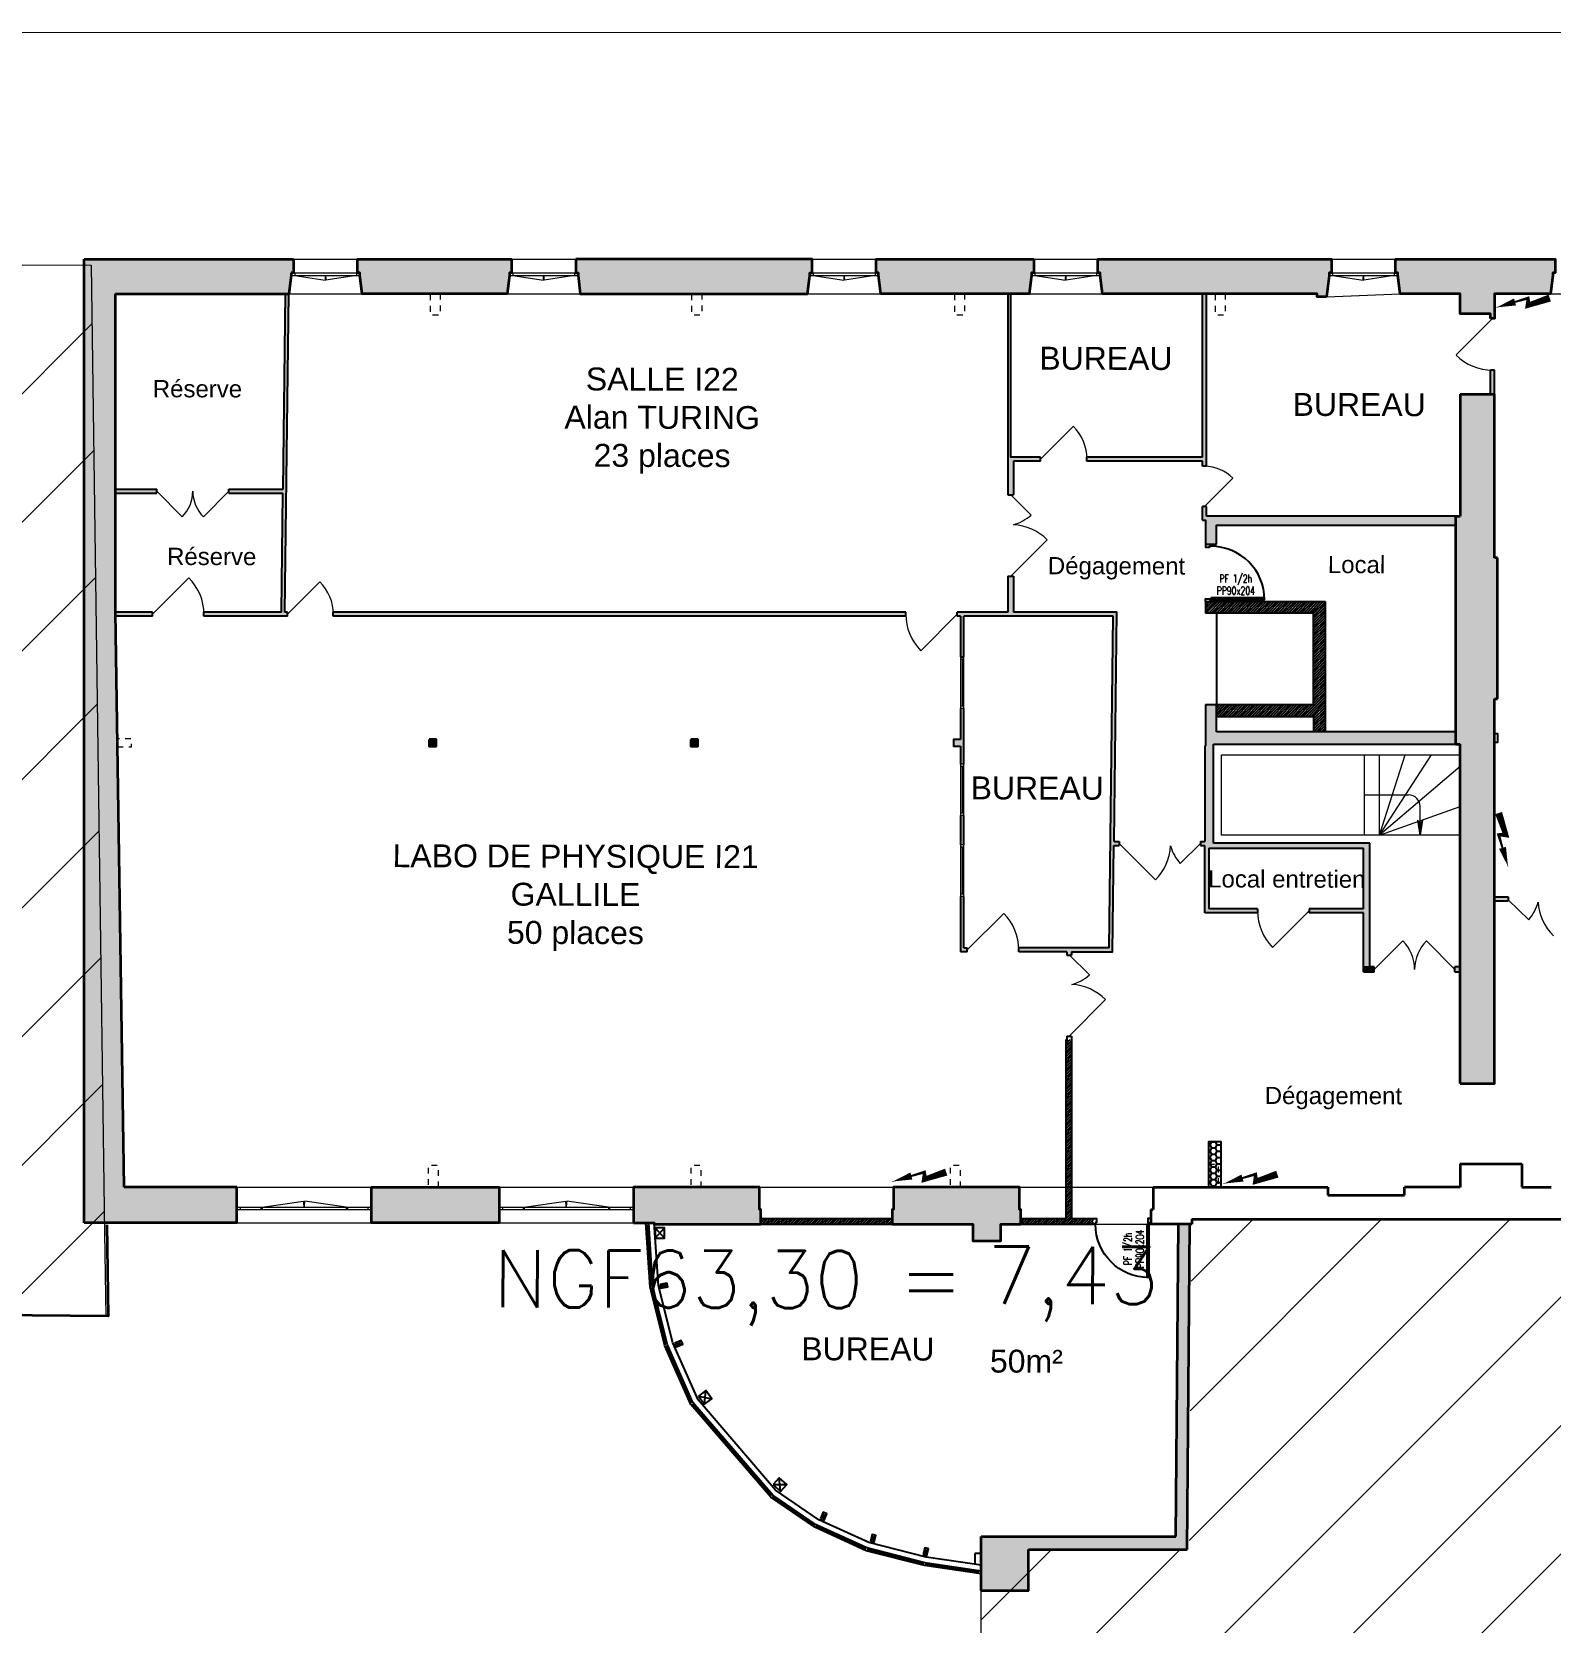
# Model space of a CAD drawing. Extents: x 11546 to 11685, y 7742 to 7835.
# Drawn here: x 11584.02 to 11610.56, y 7803.63 to 7831.42 of the extents above; entities that cross this region are included whole.
import ezdxf
from ezdxf.enums import TextEntityAlignment as Align

# ---------------------------------------------------------------- set-up
doc = ezdxf.new("R2010")
doc.units = 0
doc.linetypes.add('CACHE', pattern=[0.375, 0.25, -0.125])
doc.layers.get('0').update_dxf_attribs({"color": 50, "linetype": 'CONTINUOUS'})
doc.layers.get('DEFPOINTS').update_dxf_attribs({"linetype": 'CONTINUOUS'})
for name, color, linetype, lineweight in [('Ar0-Hatch1', 1, 'CONTINUOUS', 5), ('Ar0-Texte1', 144, 'CONTINUOUS', 15), ('Ar0-Texte2', 6, 'CONTINUOUS', 15), ('Ar2-Maçon', 7, 'CONTINUOUS', 35), ('Ar2-Vue-FIN', 9, 'CONTINUOUS', 9), ('Ar6-Cloison', 3, 'CONTINUOUS', 25), ('Ar7-Menuiserie', 4, 'CONTINUOUS', 9), ('Ar7-Porte', 4, 'CONTINUOUS', 9)]:
    doc.layers.add(name, color=color, linetype=linetype, lineweight=lineweight)
for name, color, linetype in [('LYTV_PROJET', 11, 'CONTINUOUS'), ('LYTV_REGULARISATION', 139, 'CONTINUOUS'), ('X-ZPT', 249, 'CONTINUOUS')]:
    doc.layers.add(name, color=color, linetype=linetype)
doc.layers.get('0').off()
doc.styles.add('arial', font='arial.ttf', dxfattribs={"width": 0.9999})
doc.styles.get("Standard").update_dxf_attribs({"font": 'romans.shx'})
doc.styles.add('TT', font='romans.shx', dxfattribs={"width": 0.7})
pattern_1 = [(45, (11621.47529, 7813.329394), (-0.02245064, 0.02245064), [])]

# ---------------------------------------------------------------- blocks, each defined once
blk = doc.blocks.new('p90d10')
blk.add_lwpolyline([(-3.5, 10), (-3.5, 103), (-6.5, 103), (-6.5, 10)], close=True)
for points in [[(-100, 0), (-95, 0), (-95, 7), (-96.5, 7), (-96.5, 10), (-100, 10)], [(0, 0), (-5, 0), (-5, 7), (-3.5, 7), (-3.5, 10), (0, 10)]]:
    blk.add_lwpolyline(points)
blk.add_arc((-3.5, 10), 93, 90, 180)
at = {"layer": 'X-ZPT', "style": 'TT', "width": 0.7, "flags": 8}
for tag, p in [('PROP', (-39, 53)), ('TYPE', (-19, 53))]:
    blk.add_attdef(tag, text='', height=14, rotation=270, dxfattribs=at).set_placement(p, align=Align.MIDDLE)
blk = doc.blocks.new('*U11')
blk.add_lwpolyline([(0.15, 0.05, 1.26, 0.885, 0), (-3.64, -1.21, 0.885, 0.506, 0), (-3.64, 0.05, 0.506, 0.126, 0), (-8.84, -1.49, 0.126, 1.26, 0), (-5.93, -0.63, 1.26, 1.26, 0)], format="xyseb")
blk = doc.blocks.new('SYMB HANDI')
for p, q in [((-0.18, 0.22), (-0.28, 1.31)), ((-0.1, 1.13), (-0.06, 0.67)), ((-0.31, 0.49), (-0.33, 0.67)), ((0.55, 0.22), (-0.18, 0.22)), ((0.48, 0.67), (-0.06, 0.67)), ((-0.05, 0.51), (-0.04, 0.38)), ((0.48, 0.51), (-0.05, 0.51)), ((0.66, 0.38), (-0.04, 0.38)), ((0.48, 0.51), (0.48, 0.67)), ((0.86, -0.56), (0.55, 0.22)), ((0.95, -0.36), (0.66, 0.38)), ((0.66, -0.35), (0.57, -0.13)), ((1.23, -0.42), (0.86, -0.56)), ((1.17, -0.27), (0.95, -0.36)), ((1.23, -0.42), (1.17, -0.27))]:
    blk.add_line(p, q)
for centre, radius, start, end in [((-0.08, 1.33), 0.202, 263.0201, 184.9956), ((0, 0), 0.743, 116.1872, 332.1153), ((0, 0), 0.583, 122.4297, 347.4422)]:
    blk.add_arc(centre, radius, start, end)

msp = doc.modelspace()

# ---------------------------------------------------------------- hatches: boundary and pattern name
at = {"layer": 'Ar0-Hatch1'}
for points in [[(11588.454, 7826.839), (11588.411, 7823.429), (11587.464, 7823.429), (11587.464, 7823.359), (11588.41, 7823.359), (11588.384, 7821.279), (11587.029, 7821.279), (11587.029, 7821.209), (11588.489, 7821.209), (11588.489, 7821.279), (11588.444, 7821.279), (11588.514, 7826.839), (11588.554, 7827.159), (11588.554, 7827.209), (11588.594, 7827.209), (11588.594, 7827.449), (11584.937, 7827.449), (11584.937, 7810.615), (11587.604, 7810.615), (11587.604, 7811.239), (11585.634, 7811.239), (11585.484, 7821.209), (11586.129, 7821.209), (11586.129, 7821.279), (11585.484, 7821.279), (11585.484, 7823.359), (11586.204, 7823.359), (11586.204, 7823.429), (11585.484, 7823.429), (11585.484, 7826.839)], [(11592.324, 7826.839), (11592.364, 7827.159), (11592.364, 7827.209), (11592.404, 7827.209), (11592.404, 7827.449), (11589.714, 7827.449), (11589.714, 7827.209), (11589.754, 7827.209), (11589.754, 7827.159), (11589.794, 7826.839)], [(11597.574, 7826.839), (11597.614, 7827.159), (11597.614, 7827.209), (11597.654, 7827.209), (11597.654, 7827.449), (11593.524, 7827.449), (11593.524, 7827.209), (11593.564, 7827.209), (11593.564, 7827.159), (11593.604, 7826.839)], [(11601.074, 7826.839), (11601.074, 7823.329), (11601.174, 7823.329), (11601.174, 7823.919), (11601.644, 7823.919), (11601.644, 7823.989), (11601.124, 7823.989), (11601.124, 7826.839), (11601.444, 7826.839), (11601.484, 7827.159), (11601.484, 7827.209), (11601.524, 7827.209), (11601.524, 7827.449), (11598.774, 7827.449), (11598.774, 7827.209), (11598.814, 7827.209), (11598.814, 7827.159), (11598.854, 7826.839)], [(11606.478, 7826.839), (11606.478, 7826.789), (11606.638, 7826.789), (11606.684, 7827.159), (11606.684, 7827.209), (11606.724, 7827.209), (11606.724, 7827.449), (11602.644, 7827.449), (11602.644, 7827.209), (11602.684, 7827.209), (11602.684, 7827.159), (11602.724, 7826.839), (11604.474, 7826.839), (11604.474, 7823.989), (11602.454, 7823.989), (11602.454, 7823.919), (11604.474, 7823.919), (11604.474, 7823.829), (11604.544, 7823.829), (11604.544, 7826.839)], [(11608.974, 7826.839), (11608.974, 7826.489), (11609.504, 7826.489), (11609.504, 7826.409), (11609.574, 7826.409), (11609.574, 7826.839), (11610.554, 7826.839), (11610.594, 7827.159), (11610.594, 7827.209), (11610.634, 7827.209), (11610.634, 7827.449), (11607.844, 7827.449), (11607.844, 7827.209), (11607.884, 7827.209), (11607.884, 7827.159), (11607.924, 7826.839)], [(11609.624, 7819.769), (11609.624, 7822.229), (11609.574, 7822.229), (11609.574, 7825.509), (11609.504, 7825.509), (11609.504, 7825.089), (11608.974, 7825.089), (11608.974, 7822.959), (11604.544, 7822.959), (11604.544, 7823.129), (11604.474, 7823.129), (11604.474, 7822.889), (11604.525, 7822.889), (11604.525, 7822.467), (11604.715, 7822.467), (11604.715, 7822.799), (11608.894, 7822.799), (11608.894, 7819.189), (11604.715, 7819.189), (11604.715, 7819.667), (11604.525, 7819.667), (11604.525, 7818.949), (11604.514, 7818.949), (11604.514, 7817.279), (11604.437, 7817.279), (11604.437, 7817.209), (11604.514, 7817.209), (11604.514, 7816.029), (11605.434, 7816.029), (11605.434, 7816.099), (11604.584, 7816.099), (11604.584, 7817.159), (11607.284, 7817.159), (11607.284, 7816.099), (11606.334, 7816.099), (11606.334, 7816.029), (11607.284, 7816.029), (11607.284, 7815.089), (11607.394, 7815.089), (11607.394, 7817.249), (11604.664, 7817.249), (11604.664, 7818.979), (11608.974, 7818.979), (11608.974, 7815.089), (11608.884, 7815.089), (11608.884, 7814.999), (11608.974, 7814.999), (11608.974, 7813.049), (11609.574, 7813.049), (11609.574, 7816.239), (11609.814, 7816.239), (11609.814, 7816.309), (11609.574, 7816.309), (11609.574, 7819.769)], [(11602.914, 7821.209), (11602.844, 7815.419), (11601.264, 7815.419), (11601.264, 7815.349), (11602.104, 7815.349), (11602.104, 7815.289), (11602.184, 7815.289), (11602.184, 7815.349), (11602.903, 7815.349), (11602.926, 7817.209), (11603.017, 7817.209), (11603.017, 7817.279), (11602.927, 7817.279), (11602.975, 7821.279), (11601.174, 7821.279), (11601.174, 7821.909), (11601.074, 7821.909), (11601.074, 7821.279), (11600.189, 7821.279), (11600.189, 7821.209), (11600.244, 7821.209), (11600.244, 7820.499), (11600.304, 7820.499), (11600.304, 7821.209)], [(11599.289, 7821.209), (11599.289, 7821.279), (11589.289, 7821.279), (11589.289, 7821.209)], [(11600.304, 7818.629), (11600.304, 7819.599), (11600.244, 7819.599), (11600.244, 7819.059), (11600.124, 7819.059), (11600.124, 7818.939), (11600.244, 7818.939), (11600.244, 7818.629)], [(11595.654, 7818.939), (11595.654, 7819.059), (11595.534, 7819.059), (11595.534, 7818.939)], [(11600.304, 7817.219), (11600.304, 7817.729), (11600.244, 7817.729), (11600.244, 7817.219)], [(11600.364, 7815.349), (11600.364, 7815.419), (11600.304, 7815.419), (11600.304, 7816.319), (11600.244, 7816.319), (11600.244, 7815.349)], [(11607.474, 7814.999), (11607.474, 7815.089), (11607.284, 7815.089), (11607.284, 7814.999)], [(11592.184, 7810.615), (11592.184, 7811.239), (11589.954, 7811.239), (11589.954, 7810.615)], [(11596.759, 7810.592), (11596.759, 7810.849), (11596.734, 7810.849), (11596.734, 7811.239), (11594.534, 7811.239), (11594.534, 7810.615), (11594.748, 7810.615), (11594.748, 7810.615), (11594.892, 7810.615), (11594.894, 7810.592)], [(11601.274, 7810.849), (11601.274, 7811.239), (11600.314, 7811.239), (11600.244, 7811.239), (11599.074, 7811.239), (11599.074, 7810.849), (11599.049, 7810.849), (11599.049, 7810.592), (11600.459, 7810.592), (11600.459, 7810.302), (11600.949, 7810.302), (11600.949, 7810.592), (11601.299, 7810.592), (11601.299, 7810.849)]]:
    msp.add_hatch(color=256, dxfattribs=at).paths.add_polyline_path(points)
msp.add_hatch(color=256, dxfattribs=at).paths.add_polyline_path([(11591.084, 7818.939), (11591.084, 7819.059), (11590.964, 7819.059), (11590.964, 7818.939)], flags=17)
h = msp.add_hatch(color=256, dxfattribs=at)
h.dxf.hatch_style = 1
h.paths.add_polyline_path([(11601.436, 7804.912), (11604.203, 7804.912), (11604.254, 7810.592), (11604.054, 7810.592), (11604.052, 7810.392), (11604.005, 7805.142), (11600.604, 7805.142), (11600.604, 7804.195), (11601.436, 7804.195)])
at = {"layer": 'Ar2-Vue-FIN'}
h = msp.add_hatch(dxfattribs=at)
h.set_pattern_fill('ANSI31', color=256, scale=0.5, angle=504.8435, style=0)
h.set_pattern_definition([(45, (11621.4753, 7813.3294), (-1.12253, 1.12253), [])])
h.paths.add_polyline_path([(11572.495, 7813.679), (11581.049, 7813.772), (11580.851, 7827.358), (11585.056, 7827.343), (11585.293, 7810.44), (11585.314, 7808.985), (11572.455, 7809.099)])
h = msp.add_hatch(color=256, dxfattribs=at)
h.paths.add_polyline_path([(11608.274, 7817.389), (11608.276, 7817.612), (11608.274, 7817.61), (11608.232, 7817.652)])
h.paths.add_polyline_path([(11608.274, 7817.389), (11608.316, 7817.652), (11608.276, 7817.612)])
h = msp.add_hatch(dxfattribs=at)
h.set_pattern_fill('ANSI31', color=256, scale=0.5, angle=504.8435, style=0)
h.set_pattern_definition([(45, (11621.4753, 7813.3294), (-1.12253, 1.12253), [])])
h.paths.add_polyline_path([(11636.59, 7781.764), (11636.879, 7810.64), (11604.284, 7810.679), (11604.236, 7804.892), (11600.604, 7804.892), (11600.604, 7774.814), (11601.078, 7774.814), (11631.367, 7774.814), (11631.367, 7775.054), (11630.507, 7775.054), (11630.507, 7775.874), (11631.367, 7775.874), (11631.367, 7776.224), (11632.547, 7776.224), (11632.547, 7775.664), (11633.22, 7775.664), (11633.22, 7781.764)])
h.paths.add_polyline_path([(11630.25, 7775.793), (11630.505, 7775.793), (11630.505, 7775.07), (11630.25, 7775.07)], flags=16)
h.paths.add_polyline_path([(11630.057, 7775.862), (11630.312, 7775.862), (11630.311, 7775.046), (11630.056, 7775.046)], flags=16)
h.paths.add_polyline_path([(11609.955, 7776.251), (11610.38, 7776.251), (11610.38, 7775.818), (11609.955, 7775.818)], flags=16)
h.paths.add_polyline_path([(11617.812, 7808.346), (11617.805, 7808.726), (11617.974, 7808.721), (11617.981, 7808.341)], flags=16)
at = {"layer": 'LYTV_PROJET'}
h = msp.add_hatch(dxfattribs=at)
h.set_pattern_fill('ANSI31', color=256, scale=0.01, angle=144.8435, style=0)
h.set_pattern_definition(pattern_1)
h.paths.add_polyline_path([(11606.615, 7819.189), (11606.615, 7821.467), (11604.525, 7821.467), (11604.525, 7821.267), (11604.56, 7821.267), (11604.56, 7821.292), (11604.58, 7821.292), (11604.58, 7821.267), (11604.715, 7821.267), (11606.415, 7821.267), (11606.415, 7819.667), (11606.35, 7819.667), (11606.22, 7819.667), (11605.694, 7819.667), (11605.565, 7819.667), (11605.521, 7819.667), (11605.348, 7819.667), (11604.715, 7819.667), (11604.715, 7819.467), (11606.415, 7819.467), (11606.415, 7819.189)])
h = msp.add_hatch(dxfattribs=at)
h.set_pattern_fill('ANSI31', color=256, scale=0.01, angle=144.8435, style=0)
h.set_pattern_definition(pattern_1)
h.paths.add_polyline_path([(11602.569, 7810.592), (11602.569, 7810.692), (11602.184, 7810.692), (11602.184, 7813.819), (11602.084, 7813.819), (11602.084, 7810.692), (11601.299, 7810.692), (11601.299, 7810.592)])
h = msp.add_hatch(dxfattribs=at)
h.set_pattern_fill('HONEY', color=256, scale=0.02, angle=504.8435, style=0)
h.set_pattern_definition([(360, (11598.63529, 7813.299394), (0.09525, 0.0549926), [0.0635, -0.127]), (120, (11598.63529, 7813.299394), (-0.09525, 0.0549926), [0.0635, -0.127]), (60, (11598.63529, 7813.299394), (1e-08, 0.1099852), [-0.127, 0.0635])])
h.paths.add_polyline_path([(11604.584, 7811.239), (11604.584, 7812.039), (11604.794, 7812.039), (11604.794, 7811.239)])
h = msp.add_hatch(dxfattribs=at)
h.set_pattern_fill('ANSI31', color=256, scale=0.01, angle=144.8435, style=0)
h.set_pattern_definition(pattern_1)
h.paths.add_polyline_path([(11599.049, 7810.592), (11599.049, 7810.692), (11596.759, 7810.692), (11596.759, 7810.592)])

# ---------------------------------------------------------------- linework, layer by layer
at = {"layer": 'Ar2-Maçon'}
for p, q in [((11584.937, 7810.615), (11584.937, 7827.449)), ((11584.937, 7827.449), (11588.594, 7827.449)), ((11588.594, 7827.209), (11588.554, 7827.209)), ((11588.554, 7827.209), (11588.554, 7827.159)), ((11588.554, 7827.159), (11588.514, 7826.839)), ((11585.484, 7821.279), (11585.484, 7826.839)), ((11585.484, 7826.839), (11588.514, 7826.839)), ((11608.974, 7825.089), (11609.574, 7825.089)), ((11608.894, 7822.959), (11608.894, 7818.979)), ((11608.894, 7822.959), (11608.974, 7822.959)), ((11609.624, 7822.229), (11609.574, 7822.229)), ((11609.624, 7819.769), (11609.624, 7822.229)), ((11609.574, 7819.769), (11609.624, 7819.769)), ((11608.894, 7818.979), (11608.974, 7818.979)), ((11608.974, 7813.049), (11608.974, 7818.979)), ((11608.974, 7811.649), (11608.974, 7811.239)), ((11608.974, 7811.649), (11610.054, 7811.649)), ((11610.054, 7811.649), (11610.054, 7811.239)), ((11587.604, 7810.615), (11587.604, 7811.239)), ((11603.614, 7811.239), (11606.664, 7811.239)), ((11606.664, 7811.239), (11606.664, 7811.099)), ((11606.664, 7811.099), (11608.004, 7811.099)), ((11608.974, 7811.239), (11608.004, 7811.239)), ((11608.004, 7811.099), (11608.004, 7811.239)), ((11610.054, 7811.239), (11610.564, 7811.239)), ((11603.569, 7810.849), (11603.569, 7810.592)), ((11603.569, 7810.849), (11603.614, 7810.849)), ((11587.604, 7810.615), (11584.937, 7810.615)), ((11604.284, 7810.592), (11603.569, 7810.592)), ((11604.005, 7805.142), (11604.054, 7810.592)), ((11604.052, 7810.392), (11604.054, 7810.592)), ((11604.203, 7804.912), (11604.254, 7810.59)), ((11604.284, 7810.679), (11636.629, 7810.679)), ((11604.284, 7810.679), (11604.284, 7810.592)), ((11600.604, 7805.142), (11604.005, 7805.142)), ((11600.604, 7804.195), (11600.604, 7805.142)), ((11601.436, 7804.912), (11604.203, 7804.912))]:
    msp.add_line(p, q, dxfattribs=at)
at = {"layer": 'Ar2-Maçon', "flags": 128}
for points in [[(11588.594, 7827.449), (11588.594, 7827.209)], [(11592.324, 7826.839), (11589.794, 7826.839), (11589.754, 7827.159), (11589.754, 7827.209), (11589.714, 7827.209), (11589.714, 7827.449), (11592.404, 7827.449), (11592.404, 7827.209), (11592.364, 7827.209), (11592.364, 7827.159), (11592.324, 7826.839)], [(11593.524, 7827.449), (11593.524, 7827.209), (11593.564, 7827.209), (11593.564, 7827.159), (11593.604, 7826.839), (11597.574, 7826.839), (11597.614, 7827.159), (11597.614, 7827.209), (11597.654, 7827.209), (11597.654, 7827.449), (11593.524, 7827.449)], [(11601.524, 7827.449), (11601.524, 7827.209), (11601.484, 7827.209), (11601.484, 7827.159), (11601.444, 7826.839), (11598.854, 7826.839), (11598.814, 7827.159), (11598.814, 7827.209), (11598.774, 7827.209), (11598.774, 7827.449), (11601.524, 7827.449)], [(11606.638, 7826.789), (11606.478, 7826.789), (11606.478, 7826.839), (11602.724, 7826.839), (11602.684, 7827.159), (11602.684, 7827.209), (11602.644, 7827.209), (11602.644, 7827.449), (11606.724, 7827.449), (11606.724, 7827.209), (11606.684, 7827.209), (11606.684, 7827.159), (11606.638, 7826.789)], [(11609.504, 7826.409), (11609.504, 7826.489), (11608.974, 7826.489), (11608.974, 7826.839), (11607.924, 7826.839), (11607.884, 7827.159), (11607.884, 7827.209), (11607.844, 7827.209), (11607.844, 7827.449), (11610.634, 7827.449), (11610.634, 7827.209), (11610.594, 7827.209), (11610.594, 7827.159), (11610.554, 7826.839), (11609.574, 7826.839), (11609.574, 7826.409), (11609.504, 7826.409)], [(11608.974, 7825.089), (11608.974, 7822.959)], [(11609.574, 7822.229), (11609.574, 7825.089)], [(11585.634, 7811.239), (11585.484, 7821.279)], [(11608.974, 7813.049), (11609.574, 7813.049), (11609.574, 7819.769)], [(11587.604, 7811.239), (11585.634, 7811.239)], [(11592.184, 7810.615), (11589.954, 7810.615), (11589.954, 7811.239), (11592.184, 7811.239), (11592.184, 7810.615)], [(11594.534, 7810.615), (11594.892, 7810.615), (11594.894, 7810.592), (11596.759, 7810.592), (11596.759, 7810.849), (11596.734, 7810.849), (11596.734, 7811.239), (11594.534, 7811.239), (11594.534, 7810.615)], [(11599.049, 7810.592), (11600.459, 7810.592), (11600.459, 7810.302), (11600.949, 7810.302), (11600.949, 7810.592), (11601.299, 7810.592), (11601.299, 7810.849), (11601.274, 7810.849), (11601.274, 7811.239), (11599.074, 7811.239), (11599.074, 7810.849), (11599.049, 7810.849), (11599.049, 7810.592)], [(11603.614, 7811.239), (11603.614, 7810.849)], [(11600.604, 7804.195), (11601.436, 7804.195), (11601.436, 7804.912)]]:
    msp.add_lwpolyline(points, dxfattribs=at)
for points in [[(11590.964, 7819.059), (11590.964, 7818.939), (11591.084, 7818.939), (11591.084, 7819.059)], [(11595.534, 7819.059), (11595.534, 7818.939), (11595.654, 7818.939), (11595.654, 7819.059)]]:
    msp.add_lwpolyline(points, close=True, dxfattribs=at)
at = {"layer": 'Ar2-Maçon'}
msp.add_lwpolyline([(11585.332, 7810.582), (11585.354, 7808.985), (11551.566, 7809.284), (11551.871, 7791.708), (11576.93, 7791.97), (11577.273, 7770.641), (11586.161, 7770.784), (11586.548, 7747.907), (11642.335, 7748.811)], dxfattribs=at)
at = {"layer": 'Ar2-Vue-FIN'}
for p, q in [((11685.244, 7831.416), (11558.013, 7831.395)), ((11588.594, 7827.449), (11589.714, 7827.449)), ((11592.404, 7827.449), (11593.524, 7827.449)), ((11597.654, 7827.449), (11598.774, 7827.449)), ((11601.524, 7827.449), (11602.644, 7827.449)), ((11606.724, 7827.449), (11607.844, 7827.449)), ((11588.514, 7826.839), (11589.794, 7826.839)), ((11592.324, 7826.839), (11593.604, 7826.839)), ((11597.574, 7826.839), (11598.854, 7826.839)), ((11601.444, 7826.839), (11602.724, 7826.839)), ((11606.638, 7826.789), (11607.924, 7826.839)), ((11610.554, 7826.839), (11611.834, 7826.839)), ((11604.804, 7817.389), (11604.804, 7818.789)), ((11604.804, 7818.789), (11608.974, 7818.789)), ((11607.304, 7817.389), (11607.304, 7818.789)), ((11607.564, 7817.389), (11607.564, 7818.789)), ((11607.304, 7818.089), (11608.074, 7818.089)), ((11608.274, 7817.389), (11608.274, 7817.889)), ((11608.274, 7817.389), (11608.232, 7817.652)), ((11608.274, 7817.389), (11608.316, 7817.652)), ((11608.316, 7817.652), (11608.274, 7817.389)), ((11608.974, 7817.389), (11604.804, 7817.389)), ((11587.604, 7811.239), (11589.954, 7811.239)), ((11592.184, 7811.239), (11594.534, 7811.239)), ((11596.734, 7811.239), (11599.074, 7811.239)), ((11601.274, 7811.239), (11603.614, 7811.239)), ((11587.604, 7810.615), (11589.954, 7810.615)), ((11592.184, 7810.615), (11594.534, 7810.615)), ((11596.759, 7810.592), (11599.049, 7810.592)), ((11601.299, 7810.592), (11603.569, 7810.592)), ((11600.604, 7774.731), (11600.604, 7805.142))]:
    msp.add_line(p, q, dxfattribs=at)
at = {"layer": 'Ar2-Vue-FIN', "flags": 128}
msp.add_lwpolyline([(11572.495, 7813.679), (11581.049, 7813.772), (11580.851, 7827.358), (11585.056, 7827.343), (11585.293, 7810.44), (11585.314, 7808.985), (11572.455, 7809.099)], close=True, dxfattribs=at)
at = {"layer": 'Ar2-Vue-FIN', "linetype": 'CACHE', "ltscale": 0.2, "flags": 128}
for points in [[(11591.154, 7826.839), (11591.154, 7826.469), (11590.984, 7826.469), (11590.984, 7826.839)], [(11595.724, 7826.839), (11595.724, 7826.469), (11595.554, 7826.469), (11595.554, 7826.839)], [(11600.314, 7826.839), (11600.314, 7826.469), (11600.144, 7826.469), (11600.144, 7826.839)], [(11604.868, 7826.839), (11604.868, 7826.469), (11604.698, 7826.469), (11604.698, 7826.839)], [(11585.519, 7818.929), (11585.766, 7818.929), (11585.766, 7819.069), (11585.516, 7819.069)], [(11604.584, 7811.239), (11604.584, 7811.639), (11604.744, 7811.639), (11604.744, 7811.239)], [(11591.124, 7811.239), (11591.124, 7811.619), (11590.944, 7811.619), (11590.944, 7811.239)], [(11595.714, 7811.239), (11595.714, 7811.619), (11595.534, 7811.619), (11595.534, 7811.239)], [(11600.244, 7811.239), (11600.244, 7811.619), (11600.064, 7811.619), (11600.064, 7811.239)]]:
    msp.add_lwpolyline(points, dxfattribs=at)
at = {"layer": 'Ar2-Vue-FIN', "flags": 128}
for points in [[(11607.564, 7817.389), (11608.474, 7818.789)], [(11607.564, 7817.389), (11608.014, 7818.789)], [(11608.974, 7818.589), (11607.564, 7817.389)], [(11607.564, 7817.389), (11608.974, 7817.889)]]:
    msp.add_lwpolyline(points, dxfattribs=at)
at = {"layer": 'Ar2-Vue-FIN'}
msp.add_arc((11608.074, 7817.889), 0.2, 360, 90, dxfattribs=at)
at = {"layer": 'Ar6-Cloison'}
for p, q in [((11601.074, 7826.839), (11601.074, 7823.329)), ((11604.544, 7823.829), (11604.544, 7826.839)), ((11609.504, 7825.089), (11609.504, 7825.509)), ((11609.574, 7825.089), (11609.574, 7825.509)), ((11601.644, 7823.919), (11601.174, 7823.919)), ((11601.174, 7823.919), (11601.174, 7823.329)), ((11604.474, 7823.919), (11602.454, 7823.919)), ((11604.474, 7823.829), (11604.474, 7823.919)), ((11585.484, 7823.429), (11586.204, 7823.429)), ((11585.484, 7823.359), (11586.204, 7823.359)), ((11587.464, 7823.429), (11588.411, 7823.429)), ((11587.464, 7823.359), (11588.41, 7823.359)), ((11604.474, 7822.889), (11604.474, 7823.129)), ((11604.544, 7822.959), (11604.544, 7823.129)), ((11608.894, 7822.959), (11604.544, 7822.959)), ((11604.525, 7822.467), (11604.715, 7822.467)), ((11601.074, 7821.909), (11601.074, 7821.279)), ((11601.174, 7821.909), (11601.174, 7821.279)), ((11586.129, 7821.279), (11585.484, 7821.279)), ((11588.384, 7821.279), (11587.029, 7821.279)), ((11588.489, 7821.279), (11588.444, 7821.279)), ((11599.289, 7821.279), (11589.289, 7821.279)), ((11601.074, 7821.279), (11600.189, 7821.279)), ((11602.914, 7821.209), (11600.304, 7821.209)), ((11600.244, 7820.499), (11600.304, 7820.499)), ((11604.525, 7819.667), (11604.525, 7818.949)), ((11604.715, 7819.189), (11604.715, 7819.667)), ((11608.894, 7819.189), (11604.715, 7819.189)), ((11604.525, 7818.949), (11604.514, 7818.949)), ((11604.514, 7818.949), (11604.514, 7817.279)), ((11604.664, 7817.249), (11604.664, 7818.979)), ((11604.664, 7818.979), (11608.894, 7818.979)), ((11607.394, 7817.249), (11604.664, 7817.249)), ((11604.584, 7817.159), (11604.584, 7816.099)), ((11605.434, 7816.099), (11604.584, 7816.099)), ((11607.284, 7816.099), (11606.334, 7816.099)), ((11602.844, 7815.419), (11601.264, 7815.419)), ((11602.104, 7815.349), (11602.104, 7815.289)), ((11602.184, 7815.349), (11602.184, 7815.289)), ((11607.284, 7814.999), (11607.474, 7814.999)), ((11607.284, 7814.999), (11607.474, 7814.999)), ((11607.474, 7815.089), (11607.394, 7815.089)), ((11608.974, 7815.089), (11608.884, 7815.089)), ((11608.884, 7814.999), (11608.974, 7814.999)), ((11602.104, 7813.879), (11602.104, 7813.819)), ((11602.184, 7813.879), (11602.184, 7813.819))]:
    msp.add_line(p, q, dxfattribs=at)
at = {"layer": 'Ar6-Cloison', "flags": 128}
for points in [[(11588.411, 7823.429), (11588.454, 7826.84)], [(11588.444, 7821.279), (11588.514, 7826.839)], [(11601.644, 7823.989), (11601.124, 7823.989), (11601.124, 7826.839)], [(11604.474, 7823.989), (11604.474, 7826.839)], [(11609.574, 7825.509), (11609.504, 7825.509)], [(11601.644, 7823.919), (11601.644, 7823.989)], [(11602.454, 7823.919), (11602.454, 7823.989)], [(11604.474, 7823.989), (11602.454, 7823.989)], [(11604.544, 7823.829), (11604.474, 7823.829)], [(11586.204, 7823.359), (11586.204, 7823.429)], [(11587.464, 7823.359), (11587.464, 7823.429)], [(11588.384, 7821.28), (11588.41, 7823.359)], [(11601.074, 7823.329), (11601.174, 7823.329)], [(11604.544, 7823.129), (11604.474, 7823.129)], [(11604.474, 7822.889), (11604.525, 7822.889), (11604.525, 7822.467)], [(11604.715, 7822.467), (11604.715, 7822.799), (11608.894, 7822.799)], [(11601.074, 7821.909), (11601.174, 7821.909)], [(11586.129, 7821.209), (11585.485, 7821.209)], [(11586.129, 7821.209), (11586.129, 7821.279)], [(11587.029, 7821.209), (11587.029, 7821.279)], [(11588.489, 7821.209), (11587.029, 7821.209)], [(11588.489, 7821.209), (11588.489, 7821.279)], [(11589.289, 7821.209), (11589.289, 7821.279)], [(11599.289, 7821.209), (11589.289, 7821.209)], [(11599.289, 7821.209), (11599.289, 7821.279)], [(11600.189, 7821.209), (11600.189, 7821.279)], [(11600.244, 7821.209), (11600.189, 7821.209)], [(11600.244, 7821.209), (11600.244, 7820.499)], [(11600.304, 7820.499), (11600.304, 7821.209)], [(11602.927, 7817.279), (11602.975, 7821.279), (11601.174, 7821.279)], [(11602.844, 7815.419), (11602.914, 7821.209)], [(11600.244, 7819.599), (11600.244, 7819.059)], [(11600.304, 7818.629), (11600.304, 7819.599)], [(11604.525, 7819.667), (11604.715, 7819.667)], [(11609.574, 7819.009), (11609.634, 7819.009), (11609.634, 7819.159), (11609.574, 7819.159)], [(11600.244, 7819.059), (11600.124, 7819.059), (11600.124, 7818.939), (11600.244, 7818.939)], [(11600.244, 7818.939), (11600.244, 7818.629)], [(11600.244, 7817.729), (11600.244, 7817.219)], [(11600.304, 7817.219), (11600.304, 7817.729)], [(11602.184, 7815.349), (11602.903, 7815.349), (11602.926, 7817.209)], [(11602.926, 7817.209), (11603.017, 7817.209)], [(11602.927, 7817.279), (11603.017, 7817.279)], [(11603.017, 7817.279), (11603.017, 7817.209)], [(11604.437, 7817.279), (11604.514, 7817.279)], [(11604.437, 7817.279), (11604.437, 7817.209)], [(11604.437, 7817.209), (11604.514, 7817.209)], [(11604.514, 7816.029), (11604.514, 7817.209)], [(11607.394, 7815.089), (11607.394, 7817.249)], [(11604.584, 7817.159), (11607.284, 7817.159)], [(11607.284, 7816.099), (11607.284, 7817.159)], [(11600.244, 7816.319), (11600.244, 7815.349)], [(11600.304, 7815.419), (11600.304, 7816.319)], [(11605.434, 7816.099), (11605.434, 7816.029)], [(11606.334, 7816.099), (11606.334, 7816.029)], [(11609.574, 7816.309), (11609.814, 7816.309)], [(11609.574, 7816.239), (11609.814, 7816.239)], [(11609.814, 7816.309), (11609.814, 7816.239)], [(11605.434, 7816.029), (11604.514, 7816.029)], [(11607.284, 7816.029), (11606.334, 7816.029)], [(11607.284, 7814.999), (11607.284, 7816.029)], [(11600.364, 7815.349), (11600.244, 7815.349)], [(11600.304, 7815.419), (11600.364, 7815.419)], [(11600.364, 7815.349), (11600.364, 7815.419)], [(11601.264, 7815.349), (11601.264, 7815.419)], [(11602.104, 7815.349), (11601.264, 7815.349)], [(11602.104, 7815.289), (11602.184, 7815.289)], [(11607.284, 7814.999), (11607.284, 7815.089), (11607.474, 7815.089)], [(11607.474, 7814.999), (11607.474, 7815.089)], [(11607.474, 7814.999), (11607.474, 7815.089)], [(11608.884, 7814.999), (11608.884, 7815.089)], [(11602.104, 7813.879), (11602.184, 7813.879)]]:
    msp.add_lwpolyline(points, dxfattribs=at)
at = {"layer": 'Ar7-Menuiserie'}
for p, q in [((11588.554, 7827.209), (11589.754, 7827.209)), ((11592.364, 7827.209), (11593.564, 7827.209)), ((11597.614, 7827.209), (11598.814, 7827.209)), ((11601.484, 7827.209), (11602.684, 7827.209)), ((11606.684, 7827.209), (11607.884, 7827.209)), ((11588.554, 7827.159), (11589.754, 7827.159)), ((11592.364, 7827.159), (11593.564, 7827.159)), ((11597.614, 7827.159), (11598.814, 7827.159)), ((11601.484, 7827.159), (11602.684, 7827.159)), ((11606.684, 7827.159), (11607.884, 7827.159)), ((11587.604, 7810.889), (11589.954, 7810.889)), ((11587.604, 7810.849), (11589.954, 7810.849)), ((11587.664, 7810.889), (11587.664, 7810.849)), ((11588.024, 7810.889), (11588.024, 7810.849)), ((11588.044, 7810.889), (11588.044, 7810.849)), ((11589.514, 7810.889), (11589.514, 7810.849)), ((11589.534, 7810.889), (11589.534, 7810.849)), ((11589.894, 7810.889), (11589.894, 7810.849)), ((11592.184, 7810.889), (11594.534, 7810.889)), ((11592.184, 7810.849), (11594.534, 7810.849)), ((11592.244, 7810.889), (11592.244, 7810.849)), ((11592.604, 7810.889), (11592.604, 7810.849)), ((11592.624, 7810.889), (11592.624, 7810.849)), ((11594.094, 7810.889), (11594.094, 7810.849)), ((11594.114, 7810.889), (11594.114, 7810.849)), ((11594.474, 7810.889), (11594.474, 7810.849))]:
    msp.add_line(p, q, dxfattribs=at)
at = {"layer": 'Ar7-Menuiserie', "flags": 128}
for points in [[(11588.554, 7827.209), (11588.554, 7827.159)], [(11588.614, 7827.209), (11588.614, 7827.159)], [(11589.694, 7827.209), (11589.694, 7827.159)], [(11589.754, 7827.209), (11589.754, 7827.159)], [(11592.364, 7827.209), (11592.364, 7827.159)], [(11592.424, 7827.209), (11592.424, 7827.159)], [(11593.504, 7827.209), (11593.504, 7827.159)], [(11593.564, 7827.209), (11593.564, 7827.159)], [(11597.614, 7827.209), (11597.614, 7827.159)], [(11597.674, 7827.209), (11597.674, 7827.159)], [(11598.754, 7827.209), (11598.754, 7827.159)], [(11598.814, 7827.209), (11598.814, 7827.159)], [(11601.484, 7827.209), (11601.484, 7827.159)], [(11601.544, 7827.209), (11601.544, 7827.159)], [(11602.624, 7827.209), (11602.624, 7827.159)], [(11602.684, 7827.209), (11602.684, 7827.159)], [(11606.684, 7827.209), (11606.684, 7827.159)], [(11606.744, 7827.209), (11606.744, 7827.159)], [(11607.824, 7827.209), (11607.824, 7827.159)], [(11607.884, 7827.209), (11607.884, 7827.159)], [(11600.304, 7820.499), (11600.244, 7820.499)], [(11600.244, 7820.499), (11600.244, 7819.599)], [(11600.304, 7820.459), (11600.244, 7820.459)], [(11600.274, 7820.459), (11600.274, 7819.639)], [(11600.304, 7819.599), (11600.304, 7820.499)], [(11600.304, 7819.639), (11600.244, 7819.639)], [(11600.304, 7819.599), (11600.244, 7819.599)], [(11600.304, 7818.629), (11600.244, 7818.629)], [(11600.244, 7818.629), (11600.244, 7817.729)], [(11600.304, 7818.589), (11600.244, 7818.589)], [(11600.274, 7818.589), (11600.274, 7817.769)], [(11600.304, 7817.729), (11600.304, 7818.629)], [(11600.304, 7817.769), (11600.244, 7817.769)], [(11600.304, 7817.729), (11600.244, 7817.729)], [(11600.304, 7817.219), (11600.244, 7817.219)], [(11600.244, 7817.219), (11600.244, 7816.319)], [(11600.304, 7816.319), (11600.304, 7817.219)], [(11600.304, 7817.179), (11600.244, 7817.179)], [(11600.274, 7817.179), (11600.274, 7816.359)], [(11600.304, 7816.359), (11600.244, 7816.359)], [(11600.304, 7816.319), (11600.244, 7816.319)]]:
    msp.add_lwpolyline(points, dxfattribs=at)
at = {"layer": 'Ar7-Menuiserie'}
for points in [[(11588.614, 7827.159), (11589.149, 7827.081)], [(11589.694, 7827.159), (11589.16, 7827.081)], [(11592.424, 7827.159), (11592.959, 7827.081)], [(11593.504, 7827.159), (11592.97, 7827.081)], [(11597.674, 7827.159), (11598.209, 7827.081)], [(11598.754, 7827.159), (11598.22, 7827.081)], [(11601.544, 7827.159), (11602.079, 7827.081)], [(11602.624, 7827.159), (11602.09, 7827.081)], [(11606.744, 7827.159), (11607.279, 7827.081)], [(11607.824, 7827.159), (11607.29, 7827.081)], [(11588.044, 7810.889), (11588.77, 7810.995)], [(11589.514, 7810.889), (11588.789, 7810.995)], [(11592.624, 7810.889), (11593.35, 7810.995)], [(11594.094, 7810.889), (11593.369, 7810.995)]]:
    msp.add_lwpolyline(points, dxfattribs=at)
for centre, radius, start, end in [((11588.614, 7827.159), 0.54, 351.6824, 0), ((11589.694, 7827.159), 0.54, 180, 188.3176), ((11592.424, 7827.159), 0.54, 351.6824, 0), ((11593.504, 7827.159), 0.54, 180, 188.3176), ((11597.674, 7827.159), 0.54, 351.6824, 0), ((11598.754, 7827.159), 0.54, 180, 188.3176), ((11601.544, 7827.159), 0.54, 351.6824, 0), ((11602.624, 7827.159), 0.54, 180, 188.3176), ((11606.744, 7827.159), 0.54, 351.6824, 0), ((11607.824, 7827.159), 0.54, 180, 188.3176), ((11588.168, 7810.889), 0.611, 360, 10), ((11589.39, 7810.889), 0.611, 170, 180), ((11592.748, 7810.889), 0.611, 0, 10), ((11593.97, 7810.889), 0.611, 170, 180)]:
    msp.add_arc(centre, radius, start, end, dxfattribs=at)
at = {"layer": 'Ar7-Porte'}
for p, q in [((11609.539, 7826.409), (11608.903, 7825.773)), ((11601.644, 7823.954), (11602.217, 7824.527)), ((11604.509, 7823.129), (11605.004, 7823.624)), ((11586.204, 7823.394), (11586.65, 7822.949)), ((11587.464, 7823.394), (11587.019, 7822.949)), ((11601.124, 7823.329), (11601.478, 7822.976)), ((11601.124, 7821.909), (11601.761, 7822.546)), ((11586.129, 7821.244), (11586.766, 7821.881)), ((11588.489, 7821.244), (11589.055, 7821.81)), ((11600.189, 7821.244), (11599.553, 7820.608)), ((11603.017, 7817.244), (11603.653, 7816.608)), ((11604.437, 7817.244), (11604.083, 7816.891)), ((11609.814, 7816.26), (11610.171, 7815.91)), ((11600.364, 7815.384), (11601.001, 7816.021)), ((11606.334, 7816.064), (11605.698, 7815.428)), ((11607.474, 7815.044), (11607.973, 7815.543)), ((11608.884, 7815.044), (11608.386, 7815.543)), ((11602.144, 7815.299), (11602.498, 7814.946)), ((11602.144, 7813.879), (11602.781, 7814.516))]:
    msp.add_line(p, q, dxfattribs=at)
for centre, radius, start, end in [((11609.539, 7826.409), 0.9, 225, 270.001), ((11601.644, 7823.954), 0.81, 360, 45), ((11604.509, 7823.129), 0.7, 45, 90), ((11586.204, 7823.394), 0.63, 315, 360), ((11587.464, 7823.394), 0.63, 180, 225), ((11600.955, 7823.571), 0.792, 285.7064, 311.3055), ((11601.125, 7821.913), 0.897, 44.8776, 87.171), ((11586.129, 7821.244), 0.9, 360, 45), ((11588.489, 7821.244), 0.8, 360, 45), ((11600.189, 7821.244), 0.9, 180, 225), ((11603.02, 7817.243), 0.897, 314.8776, 357.171), ((11604.678, 7817.414), 0.792, 195.7064, 221.3055), ((11609.571, 7816.427), 0.792, 319.2532, 344.8523), ((11611.231, 7816.273), 0.897, 183.3877, 225.6811), ((11600.364, 7815.384), 0.9, 360, 45), ((11606.334, 7816.064), 0.9, 180, 225), ((11607.474, 7815.044), 0.705, 0, 45), ((11608.884, 7815.044), 0.705, 135, 180), ((11601.975, 7815.541), 0.792, 285.7064, 311.3055), ((11602.145, 7813.883), 0.897, 44.8776, 87.171)]:
    msp.add_arc(centre, radius, start, end, dxfattribs=at)
at = {"layer": 'DEFPOINTS'}
msp.add_lwpolyline([(11604.715, 7819.667), (11606.415, 7819.667), (11606.415, 7821.267), (11604.715, 7821.267)], close=True, dxfattribs=at)
at = {"layer": 'LYTV_PROJET'}
for p, q in [((11604.525, 7821.467), (11604.525, 7821.267)), ((11604.525, 7821.467), (11606.618, 7821.467)), ((11606.618, 7821.467), (11606.618, 7819.189)), ((11604.715, 7821.267), (11604.525, 7821.267)), ((11604.715, 7819.461), (11606.415, 7819.461)), ((11606.415, 7819.461), (11606.415, 7819.189)), ((11602.084, 7813.819), (11602.084, 7810.692)), ((11602.184, 7813.819), (11602.184, 7810.692)), ((11596.759, 7810.692), (11599.049, 7810.692)), ((11596.759, 7810.592), (11599.049, 7810.592)), ((11601.299, 7810.692), (11602.084, 7810.692)), ((11601.299, 7810.592), (11602.569, 7810.592)), ((11602.184, 7810.692), (11602.569, 7810.692))]:
    msp.add_line(p, q, dxfattribs=at)
msp.add_lwpolyline([(11604.584, 7811.239), (11604.584, 7812.039), (11604.794, 7812.039), (11604.794, 7811.239)], close=True, dxfattribs=at)
at = {"layer": 'LYTV_REGULARISATION'}
for p, q in [((11594.823, 7809.491), (11594.748, 7810.615)), ((11594.873, 7809.499), (11594.798, 7810.615)), ((11594.972, 7809.515), (11594.892, 7810.615)), ((11595.081, 7808.469), (11594.823, 7809.491)), ((11595.127, 7808.488), (11594.873, 7809.499)), ((11595.222, 7808.521), (11594.972, 7809.515)), ((11595.534, 7807.447), (11595.081, 7808.469)), ((11595.572, 7807.48), (11595.127, 7808.488)), ((11595.662, 7807.529), (11595.222, 7808.521)), ((11596.965, 7805.863), (11595.572, 7807.48)), ((11597.015, 7805.949), (11595.662, 7807.529)), ((11597.722, 7805.346), (11596.965, 7805.863)), ((11597.772, 7805.433), (11597.015, 7805.949)), ((11598.611, 7804.939), (11597.722, 7805.346)), ((11598.645, 7805.034), (11597.772, 7805.433)), ((11599.644, 7804.779), (11598.645, 7805.034)), ((11599.625, 7804.681), (11598.611, 7804.939)), ((11600.604, 7804.638), (11599.644, 7804.779)), ((11600.604, 7804.537), (11599.625, 7804.681))]:
    msp.add_line(p, q, dxfattribs=at)
at = {"layer": 'LYTV_REGULARISATION', "flags": 128}
for points in [[(11594.802, 7810.565), (11594.752, 7810.565)], [(11594.846, 7809.52), (11594.777, 7810.565)], [(11594.871, 7809.524), (11594.822, 7809.516)], [(11594.879, 7809.475), (11594.83, 7809.467)], [(11595.098, 7808.502), (11594.854, 7809.471)], [(11595.122, 7808.51), (11595.075, 7808.494)], [(11595.138, 7808.463), (11595.091, 7808.446)], [(11595.543, 7807.488), (11595.115, 7808.455)], [(11595.561, 7807.504), (11595.523, 7807.471)], [(11596.931, 7805.825), (11595.534, 7807.447)], [(11595.588, 7807.461), (11595.55, 7807.429)], [(11596.931, 7805.863), (11595.569, 7807.445)], [(11596.914, 7805.844), (11596.948, 7805.882)], [(11600.604, 7804.486), (11599.615, 7804.631), (11598.595, 7804.892), (11597.698, 7805.302), (11596.931, 7805.825)], [(11596.952, 7805.811), (11596.985, 7805.849)], [(11597.689, 7805.338), (11596.969, 7805.83)], [(11597.677, 7805.316), (11597.701, 7805.36)], [(11597.72, 7805.292), (11597.745, 7805.336)], [(11598.58, 7804.926), (11597.733, 7805.314)], [(11598.572, 7804.902), (11598.588, 7804.95)], [(11598.619, 7804.886), (11598.636, 7804.933)], [(11599.595, 7804.662), (11598.627, 7804.909)], [(11600.604, 7804.842), (11600.494, 7804.842)], [(11600.494, 7804.842), (11600.494, 7804.654)], [(11599.59, 7804.638), (11599.6, 7804.687)], [(11599.64, 7804.628), (11599.649, 7804.677)], [(11600.558, 7804.518), (11599.644, 7804.652)], [(11600.554, 7804.493), (11600.562, 7804.543)]]:
    msp.add_lwpolyline(points, dxfattribs=at)
at = {"layer": 'LYTV_REGULARISATION'}
for points in [[(11594.912, 7810.527), (11594.912, 7810.347), (11595.072, 7810.347), (11595.072, 7810.527)], [(11595, 7809.543), (11595.013, 7809.475), (11595.131, 7809.497), (11595.118, 7809.566)], [(11595.257, 7808.515), (11595.286, 7808.451), (11595.395, 7808.5), (11595.367, 7808.564)], [(11595.667, 7807.592), (11595.775, 7807.448), (11595.903, 7807.544), (11595.795, 7807.688)], [(11596.97, 7806.049), (11597.102, 7805.927), (11597.211, 7806.045), (11597.078, 7806.166)], [(11597.797, 7805.455), (11597.861, 7805.426), (11597.911, 7805.535), (11597.847, 7805.564)], [(11598.671, 7805.058), (11598.739, 7805.041), (11598.769, 7805.157), (11598.701, 7805.174)], [(11599.592, 7804.823), (11599.66, 7804.807), (11599.688, 7804.924), (11599.62, 7804.94)]]:
    msp.add_lwpolyline(points, close=True, dxfattribs=at)
for points in [[(11594.912, 7810.527), (11595.072, 7810.347)], [(11594.912, 7810.347), (11595.072, 7810.527)], [(11595, 7809.543), (11595.131, 7809.497)], [(11595.013, 7809.475), (11595.118, 7809.566)], [(11595.257, 7808.515), (11595.395, 7808.5)], [(11595.286, 7808.451), (11595.367, 7808.564)], [(11595.667, 7807.592), (11595.903, 7807.544)], [(11595.775, 7807.448), (11595.795, 7807.688)], [(11597.102, 7805.927), (11597.078, 7806.166)], [(11596.97, 7806.049), (11597.211, 7806.045)], [(11597.797, 7805.455), (11597.911, 7805.535)], [(11597.861, 7805.426), (11597.847, 7805.564)], [(11598.671, 7805.058), (11598.769, 7805.157)], [(11598.739, 7805.041), (11598.701, 7805.174)], [(11599.592, 7804.823), (11599.688, 7804.924)], [(11599.66, 7804.807), (11599.62, 7804.94)]]:
    msp.add_lwpolyline(points, dxfattribs=at)

# ---------------------------------------------------------------- block references
at = {"xscale": 0.2560000000000001, "yscale": 0.2560000000000001, "zscale": 0.2560000000000001, "rotation": 359.9999999999999}
msp.add_blockref('SYMB HANDI', (11605.608, 7820.498), dxfattribs=at)
at = {"layer": 'Ar0-Texte1', "xscale": 0.1, "yscale": 0.1, "zscale": 0.1}
for p in [(11610.525, 7826.762), (11599.98, 7811.498), (11605.765, 7811.462)]:
    msp.add_blockref('*U11', p, dxfattribs=at)
at = {"layer": 'Ar0-Texte1', "xscale": 0.1, "yscale": 0.1, "zscale": 0.1, "rotation": 89.99999999999967}
msp.add_blockref('*U11', (11609.651, 7817.759), dxfattribs=at)
at = {"layer": 'LYTV_PROJET'}
ref = msp.add_blockref('p90d10', (11604.525, 7821.467), dxfattribs=dict(at, xscale=0.01, yscale=0.01, zscale=0.01, rotation=270.0000000000002))
ref.add_attrib('PROP', 'PF 1/2h', dxfattribs={"layer": 'X-ZPT', "height": 0.14, "style": 'TT', "width": 0.7, "flags": 8}).set_placement((11605.055, 7821.857), align=Align.MIDDLE)
ref.add_attrib('TYPE', 'PP90x204', dxfattribs={"layer": 'X-ZPT', "height": 0.14, "style": 'TT', "width": 0.7, "flags": 8}).set_placement((11605.055, 7821.657), align=Align.MIDDLE)
ref = msp.add_blockref('p90d10', (11603.569, 7810.692), dxfattribs=dict(at, xscale=-0.01, yscale=0.01, zscale=0.01, rotation=180))
ref.add_attrib('PROP', 'PF 1/2h', dxfattribs={"layer": 'X-ZPT', "height": 0.14, "rotation": 90, "style": 'TT', "width": 0.7, "flags": 8}).set_placement((11603.179, 7810.162), align=Align.MIDDLE)
ref.add_attrib('TYPE', 'PP90x204', dxfattribs={"layer": 'X-ZPT', "height": 0.14, "rotation": 90, "style": 'TT', "width": 0.7, "flags": 8}).set_placement((11603.379, 7810.162), align=Align.MIDDLE)

# ---------------------------------------------------------------- texts
at = {"layer": 'Ar0-Texte1', "style": 'arial', "width": 0.9999}
for s, height, p in [('BUREAU', 0.4, (11602.786, 7825.714)), ('Réserve', 0.3, (11586.916, 7825.183)), ('BUREAU', 0.4, (11607.211, 7824.907)), ('Réserve', 0.3, (11587.165, 7822.254)), ('Dégagement', 0.3, (11602.971, 7822.091)), ('Local', 0.3, (11607.164, 7822.113)), ('BUREAU', 0.4, (11601.586, 7818.21)), ('Local entretien', 0.3, (11605.946, 7816.621)), ('Dégagement', 0.3, (11606.76, 7812.839))]:
    msp.add_text(s, height=height, rotation=359.8435, dxfattribs=at).set_placement(p, align=Align.MIDDLE_CENTER)
at = {"layer": 'Ar0-Texte1', "char_height": 0.4, "width": 6.35962, "attachment_point": 5, "rotation": 359.8435, "style": 'arial'}
for s, insert in [('{SALLE I22\\PAlan TURING\\P23 places}', (11595.034, 7824.624)), ('{LABO DE PHYSIQUE I21\\PGALLILE\\P50 places}', (11593.52, 7816.293)), ('50m²', (11601.396, 7808.198))]:
    msp.add_mtext(s, dxfattribs=dict(at, insert=insert))
at = {"layer": 'Ar0-Texte2', "width": 0.9999}
msp.add_text('= ', height=1, rotation=359.8435, dxfattribs=at).set_placement((11600.077, 7809.644), align=Align.MIDDLE_CENTER)
at = {"layer": 'Ar0-Texte2', "char_height": 1, "width": 40, "attachment_point": 5, "rotation": 359.8435}
for s, insert in [('NGF63,30', (11595.318, 7809.481)), ('7,43', (11602.211, 7809.548))]:
    msp.add_mtext(s, dxfattribs=dict(at, insert=insert))
at = {"layer": 'LYTV_REGULARISATION', "style": 'arial', "width": 0.9999}
msp.add_text('BUREAU', height=0.4, rotation=359.8435, dxfattribs=at).set_placement((11598.628, 7808.415), align=Align.MIDDLE_CENTER)

doc.saveas('drawing.dxf')
